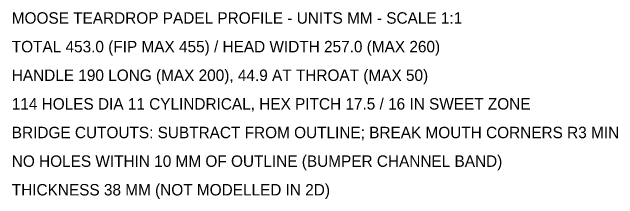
# Model space of a CAD drawing. Header units: millimetres. Extents: x -129 to 351, y 0 to 453.
# Drawn here: x 140.1 to 351.2, y 378.8 to 444.1 of the extents above; entities that cross this region are included whole.
import ezdxf

# ---------------------------------------------------------------- set-up
doc = ezdxf.new("R2010")
doc.units = ezdxf.units.MM
doc.layers.add('ANNOTATIONS', color=8, linetype='Continuous')

msp = doc.modelspace()

# ---------------------------------------------------------------- texts
at = {"layer": 'ANNOTATIONS'}
for s, p in [('MOOSE TEARDROP PADEL PROFILE - UNITS MM - SCALE 1:1', (140, 440)), ('TOTAL 453.0 (FIP MAX 455) / HEAD WIDTH 257.0 (MAX 260)', (140, 430)), ('HANDLE 190 LONG (MAX 200), 44.9 AT THROAT (MAX 50)', (140, 420)), ('114 HOLES DIA 11 CYLINDRICAL, HEX PITCH 17.5 / 16 IN SWEET ZONE', (140, 410)), ('BRIDGE CUTOUTS: SUBTRACT FROM OUTLINE; BREAK MOUTH CORNERS R3 MIN', (140, 400)), ('NO HOLES WITHIN 10 MM OF OUTLINE (BUMPER CHANNEL BAND)', (140, 390)), ('THICKNESS 38 MM (NOT MODELLED IN 2D)', (140, 380))]:
    msp.add_text(s, height=4, dxfattribs=at).set_placement(p)

doc.saveas('drawing.dxf')
